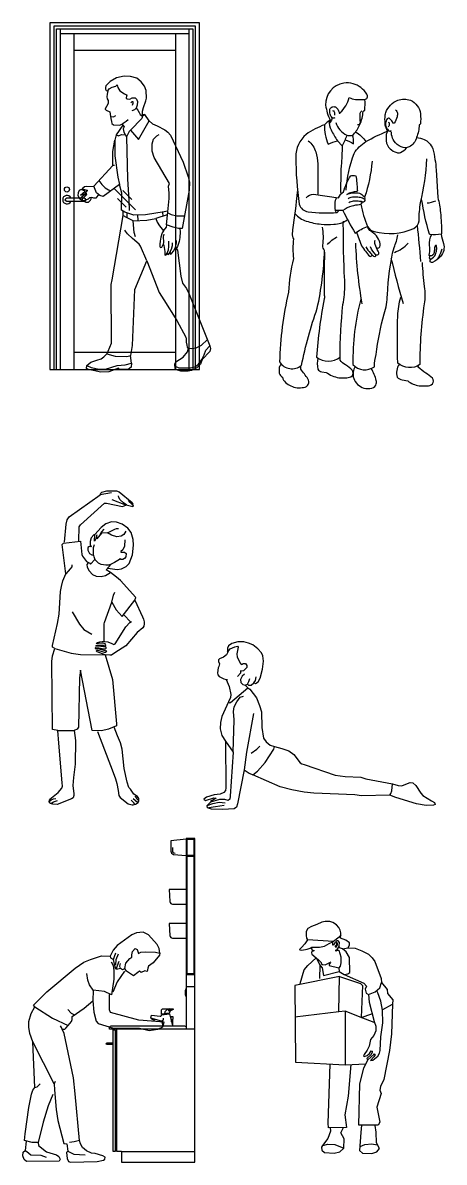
# Model space of a CAD drawing. Header units: millimetres. Extents: x 1284 to 35279, y 955 to 12847.
# Drawn here: x 7400 to 9875, y 1062 to 7748 of the extents above; entities that cross this region are included whole.
import ezdxf

# ---------------------------------------------------------------- set-up
doc = ezdxf.new("R2010")
doc.units = ezdxf.units.MM
doc.header["$LTSCALE"] = 20

# ---------------------------------------------------------------- blocks, each defined once
blk = doc.blocks.new('洗面台1（CAD素材.com）')
for points in [[(-460, 780), (-460, 65), (-430, 65), (-430, 0), (0, 0), (0, 1900), (-50, 1900), (-50, 780)], [(0, 1100), (-50, 1100)], [(0, 1030), (-50, 1030)], [(-191.1, 866.2), (-191.5, 869.3)], [(-152.1, 870.5), (-152.5, 873.7)], [(-252.7, 843.2), (-253.5, 838.9), (-236.6, 834.4), (-235.2, 838.6)], [(-136.2, 823.1), (-136.2, 840), (-138.2, 840), (-138.2, 855), (-128.2, 855), (-128.2, 840), (-130.2, 840), (-130.2, 800.7)], [(-480, 780), (-480, 65), (-465, 65), (-465, 775), (-480, 775)], [(0, 60), (-430, 60)]]:
    blk.add_lwpolyline(points)
for points in [[(-50, 1895), (-140, 1885), (-140, 1825.6, 0.344151), (-124.9, 1806.2), (-50, 1800)], [(-130, 1847.5), (-130, 1825.6, 0.344151), (-122.4, 1815.9), (-113.8, 1813.8)], [(-50, 1600), (-150, 1600), (-145.8, 1529.1, 0.397107), (-130.9, 1515), (-50, 1515)], [(-50, 1400), (-150, 1400), (-145.8, 1329.1, 0.397107), (-130.9, 1315), (-50, 1315)], [(-53, 1010.2), (-54, 1010.2, 0.414214), (-56, 1008.2), (-56, 981.8, 0.414214), (-54, 979.8), (-53, 979.8)], [(-50, 1020, 0.414214), (-53, 1017), (-53, 973, 0.414214), (-50, 970)], [(-194.1, 827.8), (-257.8, 844.5), (-252.8, 863.2), (-202.5, 856.6, 0.365235), (-195.5, 861.2), (-194.1, 865.8), (-149, 870.8), (-130, 800)], [(-149.1, 874), (-194.1, 869), (-195.7, 889.2, -0.437811), (-185.7, 900), (-127.2, 900), (-127.2, 895.7), (-137.6, 890.7, 0.23503), (-148.6, 876.7), (-149.1, 874)], [(-147.3, 900), (-165.1, 891.6, 0.235217), (-176.1, 877.5), (-176.7, 874.6)], [(0, 780), (-500, 780), (-500, 790, -0.414214), (-490, 800), (-60, 800, -0.414214), (-50, 790)], [(-480, 690), (-515, 690, -1), (-515, 700), (-480, 700)]]:
    blk.add_lwpolyline(points, format="xyb")
for points in [[(-45, 1895), (-5, 1895), (-5, 1800), (-45, 1800)], [(-5, 1105), (-45, 1105), (-45, 1795), (-5, 1795)]]:
    blk.add_lwpolyline(points, close=True)
blk.add_lwpolyline([(-129.2, 898), (-141, 898), (-155.5, 891.1, 0.799342), (-155.3, 890.1), (-143.5, 890.1), (-129.2, 896.9)], format="xyb", close=True)
blk.add_rational_spline([(-184.4, 845.1), (-184.4, 827.8), (-194.1, 827.8), (-190.4, 813.9), (-186.6, 800)], [1, 0.707106781187, 1, 1, 1], degree=2, knots=[0, 0, 0, 1.570796, 1.570796, 2.570796, 2.570796, 2.570796])
blk = doc.blocks.new('人物動作（CAD素材.com）57')
at = {"color": 0, "linetype": 'ByBlock', "lineweight": -2}
for points in [[(-277.5, 1025.6), (-276.2, 1102.5), (-264.9, 1087.8), (-256.7, 1042.9), (-164, 1067.3), (-135.6, 1050.4), (-114, 1053.5), (-102.8, 1062.1), (-103.4, 1149), (-124.1, 1182.4), (-145.1, 1200.3), (-111.5, 1205), (-103.7, 1223.1), (-104.5, 1234.8), (-124.4, 1250.4), (-156.4, 1262.4), (-155.6, 1281.5), (-155.6, 1294.7), (-159.2, 1309.3), (-165.6, 1326.2), (-179.4, 1341.7), (-202.2, 1354.6), (-218.7, 1359.6), (-246.4, 1359.8), (-265.6, 1356.3), (-295.1, 1343.5), (-326.4, 1331.7), (-347.7, 1318.8), (-358.1, 1301), (-358.4, 1278.4), (-356.5, 1262.5), (-350.2, 1252.5), (-366.3, 1228.5), (-386.3, 1208), (-398.2, 1196.1), (-395.7, 1193.6), (-384.2, 1193), (-352.1, 1198.6), (-334.6, 1203), (-324.7, 1210.1), (-280.9, 1210.5), (-251.2, 1216.2), (-223.5, 1231), (-198.2, 1243.9), (-350.2, 1252.5)], [(-155.6, 1281.5), (-165.4, 1267.7), (-198.2, 1243.9)], [(-319.5, 1209.5), (-327.2, 1202.8), (-324.7, 1196.5), (-321.6, 1192.6), (-317.6, 1190.9), (-314.1, 1191.7), (-312.4, 1188.4), (-316.6, 1185.9), (-325.2, 1185.9), (-327.4, 1176.5), (-324.3, 1168.8), (-299.9, 1146.9), (-283, 1133.9), (-270, 1118.9), (-269.4, 1113.4), (-261.9, 1108.8), (-246.2, 1107), (-227.4, 1115.3), (-211.1, 1124.3)], [(-145.1, 1200.3), (-162.8, 1205), (-164.2, 1217), (-162.3, 1236.4), (-169.4, 1247.9), (-178.6, 1247.9), (-190.9, 1235.6), (-197.8, 1222), (-201.7, 1222), (-201.5, 1236), (-210.9, 1237.3)], [(-164.2, 1217), (-179.4, 1192.6), (-188.4, 1190.5), (-181.9, 1188), (-173.6, 1192), (-166.5, 1192), (-153.9, 1154), (-154.4, 1118.7), (-158.1, 1099.2), (-166.5, 1088.2), (-164, 1067.3)], [(-111.5, 1205), (-70.4, 1203.3), (-30.7, 1187.7), (6.9, 1169.6), (28.9, 1147.2), (44.9, 1126), (82.4, 1025), (84.1, 1001.6)], [(-394, 995.8), (-370.7, 1077.8), (-348.7, 1103.1), (-299.9, 1146.9), (-276.2, 1102.5)], [(-214.5, 1116.2), (-223.9, 1108.8), (-223.3, 1102.6), (-166.5, 1088.2)], [(-129, 834.6), (-166.5, 829.4), (-163.1, 1037.5), (-425.8, 985.4), (-421.3, 535.7), (-129, 518.8), (-7.2, 525.9)], [(-163.1, 1037.5), (-39.6, 996.9), (-27.9, 985.2), (-34.4, 796.5), (-129, 834.6), (-129, 518.8)], [(-135.6, 1050.4), (-20.3, 999), (-3.1, 980.9), (-12.6, 964.1), (-5.2, 940.8), (6.9, 933), (12.1, 886.5), (40.6, 773.2), (50.9, 745.3), (50.3, 718.1), (38.6, 690.9), (20.5, 667.6), (11.4, 628.7), (-0.9, 605.4), (-17.9, 580.9), (-21.4, 571.4), (-17.4, 568.6), (-0.1, 573.4), (13.9, 586.6), (24.3, 600.9), (29.5, 599.2), (28.9, 594.6), (23.5, 579.8), (-1.2, 556.2), (-0.9, 551.9), (6.5, 551)], [(91.4, 844.8), (149.7, 876.3), (143, 700.6), (130.7, 603.4), (97, 433.7), (78.2, 392.9), (75, 371.6), (82.1, 350.2), (57.5, 270.7), (74.3, 182.6), (64.4, 166.2), (-49.2, 164.9), (-43.4, 407.4), (-19.7, 500.7), (-7.2, 525.9), (6.5, 551), (38.8, 579.2), (39.4, 583.5), (45.7, 581.8), (44.2, 574), (39.1, 565.7), (20.1, 545.2), (32.7, 547.3), (42.8, 554.2), (63, 569.7), (71.9, 587.8), (76.8, 604.2), (79.7, 684.6), (92.6, 766), (90.3, 840.6), (80.5, 893.3), (63.2, 942.8), (56.9, 954.3)], [(6.9, 933), (47.4, 947.2), (73.8, 971.4), (84.1, 1001.6), (116.9, 961.8), (119.9, 937.2), (150.1, 900.1), (149.7, 876.3)], [(-166.5, 829.4), (-423.9, 798.5)], [(42, 766.9), (-34.4, 796.5), (28.1, 818.2)], [(-96.1, 520.7), (-111.9, 334.5), (-130.8, 225.2), (-122.1, 152.4), (-228, 149), (-229.3, 177.5), (-216.7, 523.8)], [(-217, 151.2), (-215.7, 129.2), (-230.6, 87.8), (-263, 45.7), (-267.5, 36.6), (-266.8, 18.5), (-250, 4.9), (-194.3, 1.6), (-160, 8.1), (-137.3, 29.5)], [(-260.4, 46.3), (-230.6, 53.4), (-189.1, 51.5), (-137.3, 29.5), (-134.7, 84.5), (-154.2, 120.1), (-139.1, 151.8)], [(-33, 166.1), (-36.3, 122.1), (-44.7, 15.9), (-27.9, 1.6), (27.9, -1.6), (57.6, 8.1), (72.5, 27.5), (55.7, 62.5), (53.1, 124.7), (47.9, 163.5)], [(-42.1, 39.8), (-13.6, 51.5), (26.6, 55.4), (58.3, 50.2)]]:
    blk.add_lwpolyline(points, dxfattribs=at)
blk.add_lwpolyline([(-182.7, 1232.1), (-178.8, 1228.3), (-181.5, 1219.9), (-187.3, 1215.8), (-188.6, 1211.4), (-180.5, 1212), (-174.4, 1224.3), (-173.8, 1231.6), (-177.2, 1234.6), (-180.5, 1235.4)], close=True, dxfattribs=at)
blk = doc.blocks.new('人物動作（CAD素材.com）58')
at = {"color": 0, "linetype": 'ByBlock', "lineweight": -2}
for p, q in [((283.9, 1176.1), (268.7, 1136.6)), ((133, 1009), (130.7, 946.6))]:
    blk.add_line(p, q, dxfattribs=at)
for points in [[(525.3, 1225.7), (520.3, 1253.2), (508.8, 1277.5), (459.2, 1332.6), (426.6, 1348.2), (388.1, 1345.9), (361.4, 1334), (274.7, 1271.6), (250.8, 1243.1), (233.8, 1208.7), (235.4, 1198.9), (253.1, 1188.5)], [(-208.5, 437), (-220.5, 705.5), (-239.1, 755), (-244, 790.8), (-244, 823.9), (-231.6, 872), (-208.9, 910.6), (-217.4, 920.7), (-139.6, 999.9), (28.2, 1138), (77.8, 1173.8), (118.2, 1188.5), (181.5, 1210.1), (233.8, 1208.7)], [(318.6, 1136.8), (324.4, 1166.2), (348, 1195.2), (360.5, 1202.9), (361.1, 1215.7), (365.1, 1236.2), (379.8, 1252.5), (391.4, 1247.9), (399.4, 1223.1), (413.5, 1232), (443.4, 1233.2), (498.8, 1231.6), (525.3, 1225.7), (522.1, 1214.2), (484.9, 1169.2), (457.8, 1150.4), (453.7, 1137.1), (450.5, 1118.7), (437.6, 1121.9), (416.1, 1111.8), (406, 1121), (396.3, 1111.4), (369.7, 1093), (329.3, 1120.6), (318.6, 1136.8), (306.4, 1127.9), (294.1, 1135.6), (277.6, 1131.3), (267.2, 1132.8), (261.4, 1153.3), (253.1, 1188.5), (258.2, 1206.9), (267.3, 1227.1)], [(279.7, 1220.2), (266, 1186.7), (264.6, 1156.8)], [(239.1, 1175.7), (251, 1153.2), (254.7, 1124.7), (255.1, 1074.2), (241.8, 981.5), (199.1, 1001.7), (133, 1009), (112.4, 1039.8), (101.3, 1067.3), (97.2, 1106.8)], [(292.6, 1166), (288.5, 1149), (290.7, 1140.8)], [(317.4, 1121), (275.4, 1058.4), (248.5, 997.1)], [(-95.2, 459.5), (-94.3, 423.2), (-83.2, 309.4), (-74.5, 244.2), (-38.9, 108.9), (-22, 106.5), (-16.2, 63), (-23.6, 56.6), (-19.6, 20.2), (-10.7, 2.8), (0, 0), (157.6, 4), (193.4, 11), (201.4, 17.4), (203.2, 28.8), (190.9, 37.3), (145.7, 49.3), (123, 51.4), (94.3, 65.2), (71.6, 86), (59.7, 107.4), (53.4, 127.1), (27.2, 399.8), (17.1, 494.4), (-36.4, 754.7), (-47.7, 780.7), (-33.7, 780.7), (-26.6, 785.6), (-14.1, 801.2), (5.4, 824.1), (9.5, 836.9), (9.5, 854.8), (80.7, 902.6), (130.7, 946.6), (137.6, 879.4), (150.6, 826.4), (162.3, 813.3), (253.2, 786.4), (404.7, 785.1), (462.5, 772.7), (514.2, 779.6), (542.4, 794.1), (550.6, 820.2), (401.9, 832), (235.3, 877.3), (229.1, 893.1), (229.1, 984)], [(-208.9, 910.6), (-106.3, 844.5), (-14.1, 801.2)], [(-16.2, 894.3), (4.5, 874.6), (19.2, 865.8)], [(-47.7, 780.7), (-52.9, 789.6), (-58.8, 799.1)], [(-89.2, 472.8), (-95.2, 459.5), (-220.5, 705.5)], [(-190.5, 115.6), (-224.9, 114.2), (-269.7, 125.9), (-266.2, 166.5), (-244.2, 319.4), (-229, 398.5), (-220.1, 421.3), (-208.5, 437), (-195.3, 441.2), (-177.4, 459.1)], [(-103.7, 396.5), (-130.6, 330.4), (-160.2, 234), (-190.5, 115.6), (-187, 97), (-140.2, 59.1), (-82.4, 42.6), (-67.2, 33.6), (-61, 17.1), (-66.5, 4.7), (-257.3, 2.6), (-272.4, 14.3), (-280, 36.4), (-277.9, 57.7), (-265.5, 68)], [(-260.9, 122.7), (-265.5, 68), (-255.7, 61.9), (-232.2, 42), (-174, 40.4), (-142.2, 28.8)], [(53.4, 127.1), (22.4, 118.2), (-5.8, 115.4)], [(-16.2, 63), (19.3, 46.5), (86.3, 41.6)]]:
    blk.add_lwpolyline(points, dxfattribs=at)
blk = doc.blocks.new('人物動作（CAD素材.com）66')
at = {"color": 0, "linetype": 'ByBlock', "lineweight": -2}
for points in [[(127.9, 792.9), (112.7, 781.3), (103.8, 762.1), (105.2, 745.3), (117.7, 732.2), (131.8, 728), (144.3, 734.4), (150.6, 729.2), (166.1, 729.4), (182.5, 741.8), (191.8, 739), (207.2, 748.6), (220.3, 770.1), (233, 822.1), (238.6, 870), (234.5, 900.4), (226.3, 919), (206.5, 942.3), (175.6, 964.7), (150.7, 975.1), (124.1, 983.1), (89, 982.1), (52, 973.4), (33.9, 959), (27.2, 945.4), (26.7, 922.6), (43.8, 941.5), (70.3, 953.5), (86, 957.3), (91.1, 952.2), (82.6, 912.6), (84.6, 893.8), (103.5, 855.1), (114.3, 850.6), (119.4, 856.1), (132.5, 856.4), (140.2, 844.6), (141.3, 831.9), (120.9, 812), (109, 810), (103.8, 813.1), (103.3, 799.2), (86.1, 778.7)], [(33.9, 930.5), (21.6, 907.3), (4.3, 893.7), (-19.3, 884.1), (-25.3, 876.6), (-26.1, 868), (-20.1, 853.9), (-22.8, 838.6), (-27.2, 830.6), (-30.4, 800.5), (-28.8, 789.5), (-21.1, 779.8), (6.5, 765.6), (19.7, 761.2), (27.7, 762.7)], [(19.7, 761.2), (36.4, 720.8), (46.8, 674.5), (44.8, 655.6), (32.8, 630.4), (-4.9, 545.7), (-14.3, 510), (-15.2, 472.1), (-5.1, 433.8), (15.5, 400), (17.3, 125.9), (14.9, 110.7), (6.5, 99.4), (-16, 89.3), (-51, 85.8), (-96.2, 71.2), (-110.7, 59.5), (-101.3, 51.8), (-52.3, 68.2), (-38.3, 65.1), (-71.5, 46.9)], [(144.3, 734.4), (152.6, 749.5), (159.5, 767.6)], [(182.5, 741.8), (191.2, 756.1), (196.6, 777.5)], [(32.8, 630.4), (39.2, 624.1), (46.1, 626.8), (146.2, 713.9), (131.8, 728)], [(146.2, 713.9), (158.1, 705.5), (197, 653.8), (214.8, 610.2), (227.3, 572.4), (229.1, 480), (238.3, 418.5), (255.1, 395.8), (278.7, 375.9), (304.1, 368.9), (347.3, 357.8), (387.1, 343.1), (417.6, 321.1), (455.2, 273.9), (463.1, 267.9), (478.5, 263.6), (658.9, 199.7), (718.3, 193.2), (811.1, 188.2), (840.5, 179.7), (996.7, 149.4), (1028.9, 139.9), (1050.5, 138.7), (1084.8, 152), (1101, 158.2), (1116, 156), (1133.7, 139.8), (1163.2, 94.6), (1174.6, 81.9), (1225.5, 50.5), (1243.8, 40), (1247.4, 27.6), (1237.5, 23.9), (1193.4, 22.8), (1137.9, 31.6), (1016.3, 69.9), (981.8, 83.1), (987.4, 92.3), (993, 108.4), (996.7, 149.4)], [(15.5, 400), (60.6, 335.1), (66.4, 525.1), (62.3, 574.2), (65.8, 601), (81.7, 631.5), (102.4, 658.8), (121, 664.8)], [(181.1, 563.3), (139.5, 335), (126.1, 231.6), (86.3, 32), (79.4, 13.3), (66.8, 2.8), (0, 0), (-66.6, 1.5), (-89.5, 9.7), (-92.7, 22.7)], [(60.6, 335.1), (43.4, 76.5), (40.3, 58.9), (31.4, 51.9), (11.5, 58.2), (-19.1, 58.3), (-72.9, 41.5), (-92.7, 22.7), (-58.6, 33.6), (-21, 41.2), (13.2, 38.6)], [(126.1, 231.6), (154.1, 211.5), (175.9, 202), (204.5, 224.5), (249.4, 274.9), (299, 353.6), (304.1, 368.9)], [(165.6, 330.6), (199.5, 352.2), (216.7, 369.8)], [(981.8, 83.1), (814, 78.4), (775.1, 84.9), (534, 94.6), (478.4, 100.9), (405.6, 114.1), (337, 131.5), (175.9, 202)], [(-82.8, 10.1), (-42.7, 17), (8.9, 24.1)]]:
    blk.add_lwpolyline(points, dxfattribs=at)
blk = doc.blocks.new('人物動作（CAD素材.com）67')
at = {"color": 0, "linetype": 'ByBlock', "lineweight": -2}
for p, q in [((12.9, 1066.8), (-23.9, 1106.2)), ((54.6, 6.4), (29.3, 29.2))]:
    blk.add_line(p, q, dxfattribs=at)
for points in [[(-373.9, 1534.8), (-364.8, 1641), (-358.2, 1666.4), (-345.9, 1683.4), (-165.3, 1811.8)], [(-98.8, 1823.5), (-165.3, 1811.8), (-159.9, 1822.1), (-154.1, 1828.2), (-124.6, 1835.5), (-69.2, 1836.6), (-53.6, 1830.8), (23.8, 1768), (28.1, 1757.2), (23.5, 1755.8), (28.4, 1746.8), (26.4, 1741), (3.5, 1748), (-13.4, 1751.2), (-94.3, 1783.8)], [(-7.5, 1752.3), (-28.1, 1765.4), (-46.9, 1783), (-55.3, 1797.2), (-57.3, 1805.6)], [(-289.1, 1541.9), (-287.8, 1624.1), (-280.7, 1637.1), (-138.6, 1763.5), (-127.5, 1764.2), (-33.6, 1744), (-13.4, 1751.2)], [(23.5, 1755.8), (11, 1766.5), (2, 1779.6)], [(-120.1, 1381.9), (-64.5, 1375), (-38.9, 1377.6), (-12.8, 1391.9), (5, 1410.2), (25, 1461), (31.5, 1517.5), (28.5, 1550.1), (18.1, 1590.9), (-3.2, 1616.1), (-35.8, 1640.5), (-68.8, 1652.2), (-98.8, 1653.5), (-132.3, 1643.1), (-159.2, 1620.9), (-195.3, 1579.2)], [(-143.1, 1611.3), (-157.5, 1596.1), (-166.2, 1577.9)], [(-13.7, 1600), (-25.8, 1578.7), (-42.3, 1570.1), (-67.5, 1566.6), (-98.4, 1575.7), (-121.4, 1590), (-78.4, 1610.9), (-68, 1613.9), (-56.7, 1613.9)], [(-331.4, 1402.4), (-331.4, 1390.2), (-341, 1377.1), (-365.7, 1348), (-387.9, 1521), (-380.1, 1527.9), (-280.6, 1540.1), (-272.3, 1462.3), (-269.3, 1451.5), (-245.8, 1420.6), (-225.4, 1410.6), (-222.3, 1404.5), (-196.5, 1433.6)], [(-121.4, 1590), (-156.2, 1587), (-183.6, 1554.8), (-184.9, 1577.9), (-190.5, 1554), (-198.3, 1540.5), (-195.3, 1579.2), (-201.4, 1577.4), (-217, 1559.2), (-222.7, 1537.5), (-222.7, 1521), (-217.9, 1507.1), (-226.5, 1509.6), (-236.6, 1502.3), (-238.1, 1487.8), (-226.5, 1467.7), (-213, 1460.9), (-203.9, 1457.9)], [(-19.2, 1547.5), (-22.7, 1511.5), (-31.9, 1489.5), (-43.2, 1479.1), (-42.6, 1476.2), (-22.7, 1476.2), (-11.6, 1467.2), (-13.4, 1448.4), (-22.7, 1438.8), (-32.5, 1433.3), (-42.9, 1433), (-46.4, 1438.5), (-49.6, 1437.7), (-51.3, 1433.6), (-79.6, 1415.4), (-100.4, 1405.8), (-113.6, 1400), (-132.2, 1399.7), (-158.5, 1403.8), (-173.6, 1411.3), (-193.3, 1430.1), (-200.8, 1447.8), (-203.1, 1463.2), (-203.4, 1502.9), (-198.2, 1519.9)], [(-235.4, 1414.1), (-243.2, 1404.1), (-241.5, 1387.1), (-228.9, 1365.9), (-210.2, 1345.4), (-188.9, 1335.9), (-159.8, 1332.4), (-133.7, 1339.3), (-105, 1356.3)], [(-142.1, 954.1), (-141.4, 1055.9), (-139.8, 1063.4), (-96.3, 1182.9), (-70.3, 1137.2), (-36.3, 1098.1), (39.3, 1194.6), (44.9, 1208.9), (-44.6, 1309.4), (-68.5, 1329.8), (-105, 1356.3), (-129.1, 1371.9), (-100.4, 1405.8)], [(-431.4, 910.5), (-444.5, 917.6), (-445.1, 928.1), (-414.4, 1056.4), (-404.8, 1112), (-398.3, 1244.6), (-391.8, 1274.2), (-384, 1308.5), (-365.7, 1348)], [(-96.3, 1182.9), (-85.9, 1224.2), (-78.9, 1241.1)], [(39.3, 1194.6), (83.6, 1097.2), (90, 1083.3), (94.3, 1067.7), (94.3, 1055.8), (91.4, 1040.7), (85.9, 1032.6), (52.3, 1004.3), (-14, 925.8), (-77.8, 884.4), (-98.9, 872), (-108.8, 870.5), (-136.2, 873.3), (-182.9, 890.8), (-185.9, 894.3), (-184.9, 900.8), (-177.7, 900.4), (-140.4, 888.3), (-130.5, 889.2), (-125.8, 894.7), (-163, 904.6), (-180.7, 907.8), (-188.1, 907.1), (-191.3, 909.8), (-192.1, 914.3), (-189.8, 916), (-173, 915.3), (-143.2, 908.4), (-132.7, 907.9), (-129, 912.5), (-129, 917.7), (-160.1, 921.8), (-188.1, 923.4), (-191, 924.8), (-189, 928), (-182.9, 930.4), (-147, 929.7), (-143.7, 927.5), (-134.1, 926.5), (-132.3, 932.2), (-136.3, 938.4), (-152.3, 941.6), (-175.2, 939.5), (-187.8, 939.3), (-186.5, 941.5), (-179.5, 946), (-167.6, 949.5), (-152.4, 951.7), (-137.1, 952.1), (-118.9, 949.5), (-95.4, 940.8), (-84.6, 933.4), (-76.3, 937.3), (-13.7, 1036.8), (9.3, 1063.8), (19.3, 1069.4)], [(-329.2, 1125.9), (-285.8, 1052.9), (-260.1, 1021.6), (-214.1, 995.6)], [(-463.9, 12.4), (-462.7, 20.8), (-460.7, 26.5), (-440.5, 42.2), (-411.8, 65), (-389.6, 91.1), (-385.1, 102.1), (-388.3, 123), (-406.6, 355.5), (-412.5, 428.9), (-443.8, 436.1), (-447.7, 833.6), (-443.8, 868.1), (-431.4, 910.5), (-335, 882.4), (-280.9, 875.9), (-136.2, 873.3), (-93.1, 729.3), (-68.4, 468), (-69.7, 456.3), (-116.6, 436.7), (-156.4, 427.6), (-211.8, 428.9), (-279.6, 784), (-286.1, 737.7), (-292.6, 448.5), (-299.8, 437.4), (-316.7, 428.9)], [(-412.5, 428.9), (-316.7, 428.9), (-310.3, 371.6), (-311.5, 232.6), (-321.9, 153.8), (-324.8, 105.7), (-318.7, 58.5), (-319.3, 47.2), (-323.6, 35), (-333.5, 27.8), (-417.2, -5), (-442.7, -3.8), (-456, 0.5), (-461.5, 4.6), (-463.9, 12.4), (-452.9, 21.9), (-437.9, 28.7), (-425.3, 30.6)], [(-179.7, 424.1), (-89.1, 183.2), (-74.7, 145.4), (-66.3, 118), (-59.1, 77.6), (-55.2, 48.2), (-48, 36.5), (0, 0), (22.6, -7), (30, -7), (42.1, -3.5), (59.1, 7.8), (63, 16.5), (63, 29.5), (55.2, 41.7), (33.9, 56.1), (12.6, 84.7), (3.5, 95.2), (-6.1, 126), (-23.5, 205.5), (-35.6, 319), (-45.6, 357.2), (-63, 398.5), (-81.7, 449.3)], [(-454.7, 1.1), (-439, 10.3), (-415.3, 17.7)], [(38.4, -3.4), (33.9, 4.7), (16.9, 19.6)], [(63, 16.5), (50.9, 28.1), (50.9, 33.1), (39.9, 45)]]:
    blk.add_lwpolyline(points, dxfattribs=at)
blk = doc.blocks.new('人物動作（CAD素材.com）77')
at = {"color": 0, "linetype": 'ByBlock', "lineweight": -2}
for points in [[(-165.4, 1583.3, -0.263258), (-181.3, 1584.3, -0.117743), (-192.8, 1605.1, -0.114901), (-194.1, 1634.1, -0.245034), (-181.7, 1647.5, -0.199337), (-162.2, 1647.5, -0.173931), (-139.6, 1616.2), (-139.6, 1610.9), (-133.8, 1610.9), (-133.8, 1614.6, 0.151292), (-81.3, 1702.6, 0.054505), (-45, 1691, 0.036525), (11.1, 1692.2, 0.216926), (24, 1701.5, 0.237047), (21.6, 1723.5, 0.184244), (-57.3, 1784.2, 0.121933), (-113.5, 1787.8, 0.385748), (-219.4, 1657.6, 0.084518), (-192.4, 1569.9, 0.068372), (-225.5, 1543.6, 0.057719), (-334, 1487, 0.222624), (-395.4, 1353.5, 0.030859), (-375.2, 1076.9, 0.29253), (-322.7, 1032.2, 0.043329), (-151.3, 1028.4, 0.212205), (-144.9, 1039.9)], [(-99.6, 1159.6, -0.067271), (-52.1, 1375.3, -0.111953), (16.4, 1444.3, -0.033503), (144.6, 1506.1, -0.069746), (130.3, 1543.4, -0.025818), (129.2, 1586.9, -0.053209), (133.7, 1614.6, -0.107072), (161.5, 1659, -0.100837), (203.8, 1687, -0.159634), (278.3, 1687, -0.256655), (337.6, 1607.2, -0.033407), (337.6, 1548.2, -0.16104), (330, 1542.4, -0.082387), (314.7, 1468.3, -0.186442), (271.9, 1412.9, -0.179507), (223.5, 1412.9, -0.134626), (182.6, 1447.8, -0.103186), (168, 1483.8, -0.055916), (168, 1502.1)], [(8.2, 1691.9, -0.069731), (7.9, 1627.8, -0.154152), (6.8, 1625.8, -0.109349), (0.5, 1622.2)], [(-178.7, 1626.7, -0.21673), (-169.5, 1619.8, -0.070491), (-167.3, 1599.7)], [(-160.3, 1557, 0.213288), (-94.4, 1482.2, 0.102637), (-68, 1480.7, 0.144613), (-56.6, 1486.8, 0.089151), (-18.3, 1544.1, 0.091549), (-0.1, 1621.3)], [(-32.1, 1544.6, 0.103679), (-25.1, 1545.2, 0.090249), (-14.3, 1553.9, 0.219505), (-13.9, 1556, -0.050979), (-17.4, 1611.1, -0.203781), (-5.8, 1625.4)], [(191, 1629.9, -0.198625), (201.8, 1611.7, -0.085934), (199.7, 1589.9, -0.101266), (183.4, 1551.9), (175.2, 1551.9, 0.14048), (158.3, 1578.8, 0.462997), (142.5, 1577.2, 0.150651), (131.7, 1550.9, 0.087466), (134.7, 1535.2, 0.087236), (143.5, 1517.8, 0.098539), (153.3, 1507.2, 0.118489), (161.8, 1506.5, 0.157376), (165.5, 1509.9)], [(-225.5, 1543.6, 0.129703), (-204.3, 1429.4, -0.048549), (-149.5, 1449)], [(-199, 1565.8, 0.159762), (-186.6, 1512.7, 0.050907), (-149.5, 1449), (-123.4, 1420.4)], [(-183.9, 1575.9, -0.15965), (-188.1, 1563.7), (-199, 1550.7)], [(147.9, 1559.3, -0.205761), (153.1, 1554, -0.129221), (153.4, 1539.2, -0.251478), (147.6, 1531.6)], [(-94.4, 1482.2, -0.04609), (-123.4, 1420.4, -0.030065), (-128.7, 1302.6, 0.014777), (-131.2, 1133.4)], [(-105.1, 1455.7, -0.039983), (-55.2, 1432, 0.078174), (-61.9, 1483)], [(-44, 1501.2, -0.120498), (16.4, 1444.3)], [(147.9, 1512, 0.069143), (136.6, 1485.4, 0.039595), (136.6, 1449, 0.21494), (159.5, 1402.8, 0.1196), (197.7, 1380.1, 0.093091), (220.3, 1380.1, 0.128954), (257, 1409.2)], [(-321.5, 1448.8, -0.150229), (-277.3, 1383.4, -0.081945), (-265.9, 1313), (-265.9, 1135)], [(314.7, 1468.3, -0.090735), (359.2, 1457.2, -0.08866), (387.1, 1436.8, -0.090467), (410.3, 1401.3, -0.040568), (429.8, 1278.4), (439.5, 1116, -0.045969), (454.9, 1027.8, -0.018936), (461.8, 906.1, -0.347061), (458.5, 901.8, -0.102599), (393.8, 898.6, -0.307734), (390.2, 902, -0.034237), (344.3, 1106.3)], [(-13.8, 1076.9, 0.033976), (25.7, 946.3, 0.202415), (65.8, 916.7, 0.174425), (298.1, 935.2, 0.236502), (329.6, 979.8, -0.038768), (337.7, 1086.4, 0.045582), (375.5, 1343.4)], [(52.8, 1328.9, -0.062537), (9.4, 1117.6, -0.482854), (8.3, 1108.3, -0.412443), (3.6, 1089.9, -0.221366), (0, 1089.5, 0.04755), (-17.7, 1093.8, 0.045328), (-57.5, 1094, 0.102446), (-84.2, 1085.7)], [(-333.7, 1115.2, -0.227603), (-290.5, 1136.3), (-144.9, 1113.6, -0.086097), (-115, 1149.8, -0.056942), (-72.3, 1244.1, -0.091406), (-42, 1244.1, -0.026004), (-33.6, 1160.6, -0.387937), (-35.7, 1152.1, 0.113981), (-95.5, 1133.8, -0.087775), (-63, 1143.6, -0.065842), (-29, 1142.9, -0.067322), (-13.4, 1137.9, -0.097645), (9.4, 1117.6)], [(-386.8, 1152, -0.016153), (-413.8, 926.1, 0.062732), (-414.8, 887.2, 0.141245), (-408.8, 873.4, 0.052859), (-408.8, 757.8, 0.046152), (-437.8, 560.4, 0.051232), (-489.9, 151.7, 0.457963), (-361.5, 131.2, -0.032266), (-269.1, 466.5, 0.04528), (-225.9, 805.7, -0.204894), (-235.8, 835.7, 0.07694), (-237.8, 943.2)], [(-156.5, 1115.4, 0.167138), (-163, 1042.7, 0.020519), (-160, 1027.8)], [(-21, 1094.1, -0.083291), (-10.2, 1090.7, -0.378294), (-7.7, 1083.7, -0.206599), (-22.1, 1073, 0.053961), (-66.6, 1065.4, 0.075951), (-117.9, 1040.8), (-153.7, 1039.6, -0.059046), (-162.5, 1040.8)], [(-86.9, 1110.3, -0.107826), (-62.5, 1119.3, -0.051355), (-29.6, 1119.6, -0.058771), (-4, 1113.8, -0.048868), (8.3, 1108.3)], [(375.9, 1084.4, 0.095559), (426.9, 1097.4)], [(-399.3, 1021.4, 0.132496), (-333.4, 977.9, 0.055697), (-246, 959.7, 0.03873), (-172.2, 959.7, 0.1746), (-91.2, 986.8)], [(-117.9, 1040.8, 0.028599), (-46.2, 907.6, -0.071594), (25.7, 946.3)], [(-225.4, 795.7, 0.01575), (-228.2, 542.7, -0.15697), (-228.2, 521.7, 0.027031), (-273.7, 178.9, 0.334148), (-134.3, 178.9, -0.02704), (-117.8, 488.3, 0.049902), (-106.6, 606.7, -0.0139), (-115.6, 976.8)], [(77.7, 822.2, 0.567494), (100.9, 834.4, 0.111484), (90.9, 872.6, 0.114435), (61.6, 906.9, 0.077215), (39.7, 922.3, -0.058672), (25.6, 946.4)], [(340.1, 741.1, 0.009088), (319.2, 953.8)], [(-208.2, 841.3, -0.081142), (-152.7, 885.3)], [(-13, 520.7, 0.067262), (-59.4, 136.1, 0.382924), (66.6, 123.1, -0.056209), (77, 195.3, -0.035865), (123.5, 433.2, 0.083339), (143.1, 545.7, -0.050179), (182, 823.3, 0.066821), (204.5, 897)], [(-37.8, 913.6), (-8, 832.4, 0.064142), (39.6, 771.7, 0.56247), (52.8, 779.5)], [(458.5, 901.8, 0.036198), (472.1, 847.2, -0.126777), (474, 805, -0.068181), (455.6, 769.8, -0.053872), (408.5, 735.4, -0.312108), (397.8, 736.3, -0.203849), (394.2, 742.9, -0.29189), (397.6, 754.9, 0.181799), (425.5, 780.8, 0.045488), (432.2, 809.5, 0.082072), (431.5, 831.1, 0.867295), (424, 832.8, 0.083103), (419.1, 807, -0.103206), (413.4, 782.7, -0.12833), (403.4, 773.5), (393.6, 773.5, -0.453576), (389.3, 778.4), (390.7, 788.6, 0.082172), (389.9, 835, -0.134002), (402.3, 897.5)], [(-44.7, 848.9, 0.031418), (-7.3, 492.9)], [(16.8, 827.7, 0.058811), (43, 790.2, 0.055978), (61.8, 772.1, 0.361255), (74.7, 774.4, 0.132785), (75.8, 780.5, -0.107365), (44.2, 826.9)], [(75.8, 780.5, 0.099708), (84.1, 779.1, 0.302055), (92.4, 786.4, 0.154616), (89.8, 802.1, -0.099954), (71.1, 840.6, -0.087526), (71.1, 866.7)], [(184, 794.4, 0.120081), (264.8, 847.8)], [(462.4, 812.2, -0.021288), (444.8, 767.7, -0.062827), (434, 752.1)], [(164.1, 761.3, 0.01489), (235.8, 494.9)], [(394.7, 773.6, 0.816239), (397.8, 755)], [(346.5, 735.5, 0.015641), (359.6, 593.3, -0.073426), (359.2, 491.9, 0.036427), (333.7, 135.5, -0.325125), (204.1, 143.7, -0.01338), (204.1, 422, -0.05313), (221.2, 530.6)], [(-480.2, 138.8, 0.114763), (-491.6, 118.8, 0.043248), (-491.6, 85.5, 0.131344), (-473.4, 61.2, 0.136974), (-455.7, 31.4, 0.158366), (-387.2, 0.3, 0.040225), (-348.6, 1.5, 0.56979), (-323.3, 52.5, -0.001473), (-365.7, 109.9, 0.071854), (-366.4, 127.7)], [(-264.6, 172.8, 0.118765), (-265.3, 109.8, 0.213507), (-241.9, 93), (-216.4, 90.1, 0.101739), (-142.9, 58.4, 0.026037), (-95.9, 58.4, 0.158578), (-64, 69.6, 0.283671), (-62.8, 102.5, 0.064578), (-102.8, 134.1, -0.087454), (-135, 162.5), (-134.3, 178.9)], [(212.6, 137.3, 0.234509), (200.5, 62.2, 0.137831), (230.7, 47.1), (262.3, 39.8, 0.111738), (329.4, 10.8, 0.026037), (376.4, 10.8, 0.158578), (408.3, 22, 0.310378), (408.3, 56.2, 0.039548), (368, 85.5, -0.051856), (324.8, 121.3, -0.347239), (327.1, 131.6)], [(-46.1, 124, 0.079761), (-58.1, 91.9, 0.10113), (-54.7, 55, 0.240975), (5.1, -1.7, 0.114171), (52.3, -2.3, 0.275465), (78.1, 23.2, 0.122185), (78.1, 42.2, 0.0667), (48.1, 112.6)]]:
    blk.add_lwpolyline(points, format="xyb", dxfattribs=at)
blk.add_lwpolyline([(-183.6, 1587.1), (-183.9, 1575.3)], dxfattribs=at)
blk = doc.blocks.new('人物動作（CAD素材.com）78')
at = {"color": 0, "linetype": 'ByBlock', "lineweight": -2}
for p, q in [((-34.9, 1497.5), (-21.3, 1496.9)), ((-202.4, 1062.9), (-77.7, 938.2)), ((-182.4, 1003.7), (-131.3, 952.5)), ((-152, 1050.9), (-98.6, 997.5)), ((-151.4, 930.5), (-152.1, 903.5)), ((-127.7, 918.3), (-127.2, 892.1)), ((-64.7, 906), (-63.3, 876.3)), ((80.6, 924.4), (82.8, 900.2))]:
    blk.add_line(p, q, dxfattribs=at)
for points in [[(-239.6, 1635.3), (-231.2, 1646.8), (-213.4, 1657.1), (-191.7, 1664), (-184.5, 1670.3), (-179.8, 1654.7), (-168.4, 1636.3), (-142, 1618.3), (-125.4, 1609.8), (-130.6, 1606), (-131.6, 1593.3), (-125, 1589), (-110.3, 1587.1), (-96.6, 1594.7), (-79.6, 1594.2), (-70.2, 1587.6), (-64.5, 1573.9), (-67.8, 1552.2), (-74, 1533.7), (-63.1, 1521.9), (-54.6, 1509.7), (-50.3, 1497.4), (-35.7, 1486.5), (-35.2, 1515.8), (-29.5, 1538), (-15.8, 1577.2), (-12.1, 1593.7), (-14, 1637.7), (-23.4, 1663.7), (-42.8, 1689.2), (-68.8, 1709.5), (-106.1, 1720.8), (-143.9, 1722.2), (-187.8, 1711.8), (-225.1, 1690.1), (-250.6, 1664.6), (-253, 1654.7), (-253, 1646.2), (-249.3, 1638), (-239.6, 1635.3), (-242.3, 1626.4), (-244, 1615.9), (-244.7, 1600.5), (-242.8, 1588.2), (-236.9, 1579.9), (-236.9, 1564.5), (-239.4, 1558.5), (-255.9, 1530.9), (-255.9, 1528.2), (-249.1, 1521.8), (-227.5, 1512.4), (-222.9, 1484.8), (-221, 1473.2), (-218.5, 1456.4), (-215.8, 1443.6), (-205.5, 1436.7), (-170.9, 1435.4), (-156.2, 1440.7), (-150.6, 1433.9), (-144.5, 1424), (-148.7, 1413.2), (-145, 1394.3), (-130.8, 1366.6), (-124.3, 1117.7), (-116.5, 995.2), (-114.4, 933.5)], [(-102.9, 1566.2), (-98.3, 1573.7), (-92.6, 1573.5), (-91.8, 1562.2), (-96.2, 1550)], [(-222.9, 1484.8), (-205.9, 1483.7), (-192.7, 1490.7)], [(4.2, 1459.3), (-21.3, 1496.9), (-35.7, 1486.5), (-40, 1473.6), (-105.5, 1406), (-114.8, 1398.2), (-130.8, 1366.6)], [(-74, 1533.7), (-82.5, 1523.8), (-97.6, 1518.2)], [(-150.6, 1433.9), (-189.8, 1378.7), (-177.1, 1371.1), (-159.9, 1379.1), (-138.5, 1378.7)], [(-120.7, 1466.3), (-131.2, 1456), (-156.2, 1440.7)], [(-105.5, 1406), (-58.9, 1350.8), (4.2, 1459.3), (22.2, 1442.9), (49.3, 1430.8), (94.9, 1407.7), (112.7, 1394.2), (129.3, 1374.9), (202.6, 1216.8), (232.4, 1130.8), (240.9, 1099.7), (238.5, 1053.4), (197.9, 828.5), (175.2, 828.5), (144.5, 835.1), (104.4, 849.8), (110.5, 906), (120.4, 1004.2), (120.4, 1034.5), (117.1, 1077.5), (122.8, 1092.1), (32.1, 1245.2), (21.2, 1281.1), (21.7, 1325.5), (27.9, 1352.9), (48.6, 1372.7), (62.3, 1380.3)], [(-210.2, 1197.7), (-209.2, 1279.5), (-198.3, 1346.1)], [(-189.8, 1378.7), (-198.3, 1346.1), (-198.9, 1254.8), (-180.9, 1128.7), (-171.2, 1086.6)], [(111.7, 929.2), (91.6, 926.8), (-18, 907.6), (-87.6, 907), (-140.5, 923), (-158.5, 936.6), (-157, 1034.9), (-171.2, 1086.6), (-267.8, 1016.8), (-287.2, 1022), (-307, 1038.1), (-322.1, 1076.3), (-210.2, 1197.7), (-205.4, 1200), (-201.2, 1199.3)], [(-321.5, 1073.4), (-364.4, 1074.1), (-377, 1072.2), (-390.5, 1061.5), (-361.8, 1052.3), (-360, 1047), (-365, 1047), (-375.7, 1030.3), (-395.2, 1023), (-400.6, 1023), (-373.2, 1047.6), (-396.8, 1056.7), (-408.8, 1051.1), (-414.4, 1037.5), (-415.4, 1021.8), (-407.8, 1008.6), (-403.1, 1002.3)], [(-291.4, 1109.4), (-275, 1086.1), (-255.8, 1065.9), (-235.6, 1054.9), (-224.3, 1050.8)], [(-291.9, 1024.3), (-297.9, 1020.8), (-310.5, 1006.7), (-320.9, 1006.7), (-334.1, 1009.8), (-346.4, 1008.6), (-355.2, 1000.7), (-378.2, 991.5), (-385.5, 989.7), (-388, 994.4), (-388, 1002.6), (-364.4, 1025.2), (-362.2, 1030.9), (-365.6, 1032.2), (-377.9, 1024.6), (-403.1, 1002.3), (-385, 989.6), (-367.8, 982.5), (-353.5, 983.1), (-340.9, 994.7), (-337.6, 1003.1), (-338.2, 1008.7)], [(-77.2, 778.6), (-84.4, 804.7), (-90.3, 874), (-98.8, 877), (-125.8, 890.2), (-152.1, 903.5), (-216.3, 526.1), (-221.1, 498.8), (-220.6, 152.9), (-240.2, 106.1), (-245.9, 92.4)], [(-90.3, 874), (-10.3, 876.6), (42, 886.1)], [(109.2, 907.8), (42, 886.1), (50.2, 866), (63.5, 842.9), (87, 813.9), (79.6, 802.1), (72, 777.4), (68.4, 754), (66.1, 736.6), (65.7, 723.1), (68.8, 718.7), (72.6, 717.6), (77.3, 718.7), (86.1, 734.1)], [(112, 919.5), (132.3, 910.7), (165.1, 903.1), (204, 902), (210.1, 903)], [(-362.4, 24.3), (-339.7, 43.5), (-304.5, 56.1), (-278.6, 63.4), (-263.8, 75), (-245.9, 92.4), (-195.8, 79.7), (-128.2, 77.3), (-103.7, 83.5), (-93.8, 142), (-80.6, 470), (-11.2, 637.6), (-48.6, 723.9), (-55.2, 736.2), (-93.7, 768.6), (-123.9, 797), (-136.5, 811.5), (-138.9, 819.2)], [(87, 813.9), (105.7, 835.1), (107.8, 847.3)], [(182.5, 827.3), (185.2, 808.8), (183.8, 775.7), (180.1, 752.6), (169.2, 722.5), (160.3, 707.6), (156.3, 707.4), (154.5, 711.3)], [(89.6, 793.9), (86.3, 778.6), (86.9, 748.5), (86.1, 734.1), (89.2, 728.2), (94.3, 693.5), (95.1, 673.2), (98.2, 672.3), (102.7, 673.8), (109, 683.5), (116.5, 703.8), (118, 722.7), (119.2, 754.2)], [(109.4, 683.7), (110, 677.4), (116.7, 676.1), (121.3, 680.7), (133.9, 706.1), (140.7, 728.6), (140.7, 743.9)], [(126.4, 691), (124.7, 681.4), (128.5, 678.2), (134.8, 681.8), (148, 697.5), (157.2, 717.7), (164.6, 741.6), (162.9, 757.4)], [(162.3, 710.6), (169.5, 701.1), (188.5, 548), (198.9, 507.4), (221.6, 475.3), (239.1, 443.2), (359.9, 140)], [(-11.2, 637.6), (61.9, 452.1), (89.8, 409.1), (166, 287.6), (218.2, 191.2), (221.4, 179.8), (220.8, 161), (223.6, 143.6), (226.4, 132.3), (233.8, 125.7), (254, 123.8), (280.1, 127.2), (310.7, 143), (344.6, 175.4)], [(156, 20.2), (177.1, 10.7), (245.8, 11), (271, 16.1), (293.3, 31.5), (311.9, 58.6), (326.1, 87.6), (336.2, 113.4), (359.9, 140), (363.4, 124.4), (359.2, 106.7), (315.2, 59.9), (304.6, 31.6), (282.6, 9.6), (252.7, -5.7), (231.6, -9.1), (188.5, -8.2), (163.6, -0.9), (156.4, 6.9), (154.2, 32.4), (160.8, 45.7), (203.9, 72.8), (228.2, 105.2), (233.8, 125.7)], [(-100.1, 37.6), (-103.2, 13.9), (-119.9, 1), (-172.2, 2.6), (-176, 8.3), (-233.3, -12.5), (-279.9, -14.4), (-352.6, 1), (-364.3, 6.7), (-362.4, 24.3), (-337.5, 12.7), (-290.3, 2.9), (-253.4, 2.6), (-184.5, 24), (-136.9, 28.7), (-100.1, 37.6), (-106.4, 82.3)]]:
    blk.add_lwpolyline(points, dxfattribs=at)

msp = doc.modelspace()

# ---------------------------------------------------------------- linework, layer by layer
for p, q in [((7620.8, 7686.2), (8376.8, 7686.2)), ((7700.8, 7686.2), (7700.8, 5713.2)), ((8296.8, 7686.2), (8296.8, 5713.2)), ((8296.8, 7586.2), (7700.8, 7586.2)), ((8296.8, 5813.2), (7700.8, 5813.2))]:
    msp.add_line(p, q)
msp.add_lwpolyline([(8438.8, 7748.5), (7558.5, 7748.5), (7558.5, 5713.2), (8438.8, 5713.2)], close=True)
for points in [[(8413.8, 5713.2), (8413.8, 7728.5), (7583.5, 7728.5), (7583.5, 5713.2)], [(7598.8, 5713.2), (7598.8, 7713.2), (8398.8, 7713.2), (8398.8, 5713.2)], [(7620.8, 7713.2), (7620.8, 5713.2)], [(8376.8, 5713.2), (8376.8, 7713.2)]]:
    msp.add_lwpolyline(points)
msp.add_lwpolyline([(7659.8, 6720.5), (7759.8, 6720.5, -1), (7759.8, 6700.5), (7659.8, 6700.5, -1)], format="xyb", close=True)
msp.add_circle((7659.8, 6770.5), 15)
msp.add_arc((7659.8, 6710.5), 25, 23.57818, 336.42182)

# ---------------------------------------------------------------- block references
for name, p in [('人物動作（CAD素材.com）78', (8139.3, 5713.2)), ('人物動作（CAD素材.com）77', (9398.5, 5606.9)), ('人物動作（CAD素材.com）67', (8019.5, 3166.1)), ('人物動作（CAD素材.com）66', (8575.1, 3132.8)), ('洗面台1（CAD素材.com）', (8410, 1062.1)), ('人物動作（CAD素材.com）58', (7680.2, 1063)), ('人物動作（CAD素材.com）57', (9422.9, 1114.2))]:
    msp.add_blockref(name, p)

doc.saveas('drawing.dxf')
